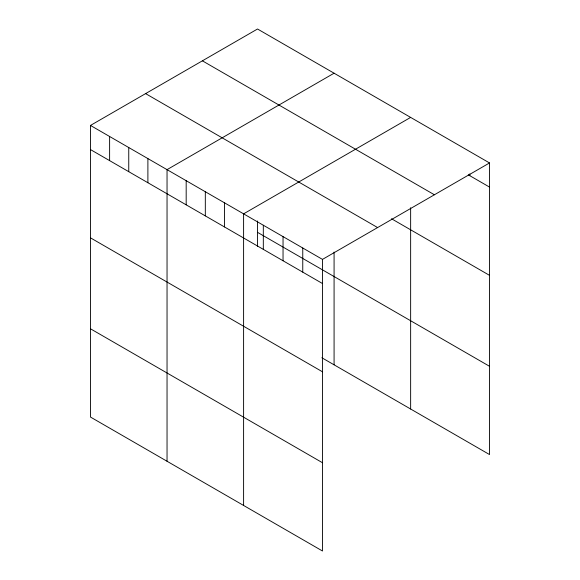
<?xml version="1.0" encoding="UTF-8"?>
<svg xmlns="http://www.w3.org/2000/svg" width="580" height="580" viewBox="0 0 580 580"><rect width="100%" height="100%" fill="white"/><g stroke="black" fill="none" stroke-linecap="round" stroke-linejoin="round"><path stroke-width="0.87" d="M90.473 125.44L322.48 259.39L322.48 551L90.473 417.049L90.473 125.44L257.52 29L489.527 162.951L489.527 454.56L321.835 357.744M334.08 73.203L167.04 169.643L167.04 461.252M410.64 117.406L243.6 213.846L243.6 505.455M322.48 259.39L489.527 162.951M468.285 174.819L489.527 187.086M202.391 60.828L434.398 194.771M391.5 218.754L489.527 275.348M145.602 93.619L377.609 227.563M257.52 232.341L489.527 366.292M90.473 149.575L322.48 283.526M90.473 237.844L322.48 371.795M90.473 328.787L322.48 462.731M469.807 173.913L469.807 175.696M410.64 207.742L410.64 409.016M334.08 252.061L334.08 364.813M302.76 248.001L302.76 272.136M283.04 236.618L283.04 260.754M263.32 225.236L263.32 249.371M257.52 220.973L257.52 246.464M224.46 202.797L224.46 226.932M205.32 191.748L205.32 215.883M186.18 180.699L186.18 204.834M147.893 158.594L147.893 182.729M128.753 147.545L128.753 171.68M109.613 136.496L109.613 160.631"/></g></svg>
